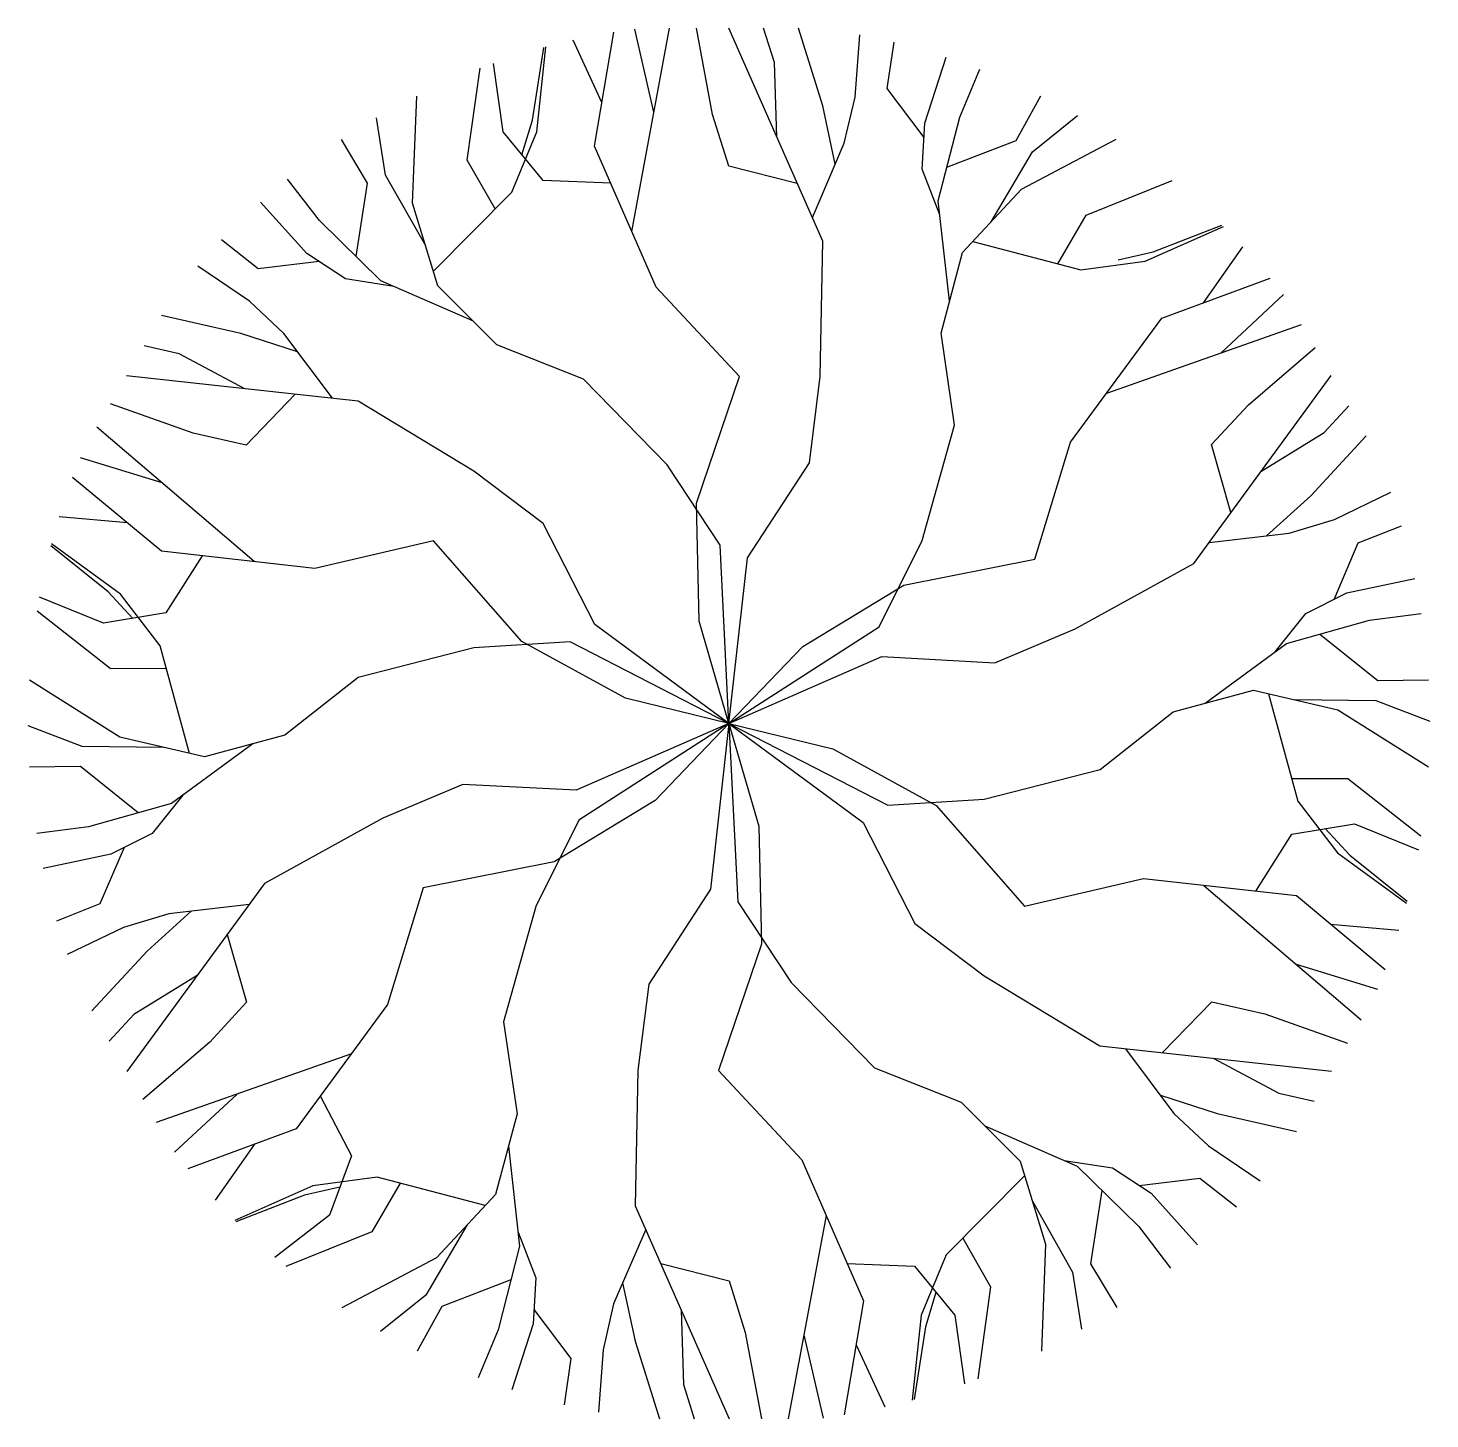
# Model space of a CAD drawing. Extents: x 371.71 to 372.91, y 85.3 to 86.49.
import ezdxf

# ---------------------------------------------------------------- set-up
doc = ezdxf.new("R2010")
doc.units = 0
doc.header["$LTSCALE"] = 0.5
doc.layers.get('0').update_dxf_attribs({"linetype": 'CONTINUOUS'})

msp = doc.modelspace()

# ---------------------------------------------------------------- linework, layer by layer
for p, q in [((372.1919, 86.3923), (372.2086, 86.4898)), ((372.2239, 86.3193), (372.2563, 86.4933)), ((372.2429, 86.4213), (372.2265, 86.4925)), ((372.2931, 86.4194), (372.2793, 86.4933)), ((372.3874, 86.311), (372.3069, 86.4933)), ((372.346, 86.4638), (372.3368, 86.4933)), ((372.3874, 86.4268), (372.3667, 86.4933)), ((372.415, 86.4342), (372.419, 86.4875)), ((372.139, 86.4144), (372.1487, 86.4767)), ((372.1426, 86.4044), (372.1503, 86.4771)), ((372.1983, 86.4297), (372.1736, 86.4829)), ((372.4426, 86.4416), (372.4484, 86.4811)), ((372.1137, 86.4046), (372.1056, 86.4631)), ((372.348, 86.4001), (372.346, 86.4638)), ((372.4748, 86.412), (372.4931, 86.4684)), ((372.0831, 86.3802), (372.0942, 86.4589)), ((372.5047, 86.4169), (372.5219, 86.4582)), ((372.4741, 86.3996), (372.4426, 86.4416)), ((372.0363, 86.3435), (372.0398, 86.4351)), ((372.3981, 86.3769), (372.3874, 86.4268)), ((372.4058, 86.3948), (372.415, 86.4342)), ((372.553, 86.3972), (372.5741, 86.4353)), ((372.0132, 86.3675), (372.0054, 86.4166)), ((372.1299, 86.3849), (372.139, 86.4144)), ((372.3069, 86.375), (372.2931, 86.4194)), ((372.4725, 86.3726), (372.4748, 86.412)), ((372.4863, 86.3454), (372.5047, 86.4169)), ((372.5668, 86.3874), (372.6054, 86.4186)), ((372.1482, 86.3627), (372.1137, 86.4046)), ((372.1213, 86.3529), (372.1426, 86.4044)), ((371.9977, 86.3605), (371.9753, 86.3979)), ((372.2448, 86.2715), (372.1919, 86.3923)), ((372.3785, 86.3312), (372.4058, 86.3948)), ((372.4937, 86.3743), (372.553, 86.3972)), ((372.5576, 86.3553), (372.6386, 86.3981)), ((372.107, 86.3385), (372.0831, 86.3802)), ((372.5314, 86.3273), (372.5668, 86.3874)), ((371.9565, 86.3285), (371.9293, 86.3641)), ((372.0475, 86.3068), (372.0132, 86.3675)), ((372.3656, 86.3603), (372.3069, 86.375)), ((372.4876, 86.3335), (372.4725, 86.3726)), ((371.9879, 86.2977), (371.9977, 86.3605)), ((372.0541, 86.2851), (372.1213, 86.3529)), ((372.2059, 86.3604), (372.1482, 86.3627)), ((372.507, 86.3011), (372.5576, 86.3553)), ((372.6128, 86.3331), (372.6865, 86.3628)), ((371.9458, 86.3002), (371.9061, 86.3443)), ((372.0579, 86.2726), (372.0363, 86.3435)), ((372.4959, 86.2597), (372.4863, 86.3454)), ((372.0092, 86.2769), (371.9565, 86.3285)), ((372.5885, 86.2915), (372.6128, 86.3331)), ((372.6634, 86.2937), (372.7303, 86.3234)), ((372.6703, 86.3018), (372.7291, 86.3245)), ((371.9041, 86.2871), (371.8727, 86.3119)), ((372.3851, 86.1951), (372.3874, 86.311)), ((372.5159, 86.3106), (372.6082, 86.2863)), ((372.7132, 86.2581), (372.747, 86.3061)), ((371.9562, 86.2934), (371.9041, 86.2871)), ((371.9788, 86.2785), (371.9458, 86.3002)), ((372.4886, 86.2321), (372.507, 86.3011)), ((372.6082, 86.2863), (372.6634, 86.2937)), ((372.6402, 86.2949), (372.6703, 86.3018)), ((371.8967, 86.2595), (371.8525, 86.2896)), ((372.0202, 86.2721), (371.9788, 86.2785)), ((372.0883, 86.2424), (372.0092, 86.2769)), ((372.1085, 86.2222), (372.0579, 86.2726)), ((372.3161, 86.1951), (372.2448, 86.2715)), ((372.6776, 86.2449), (372.7704, 86.2792)), ((371.9262, 86.2318), (371.8967, 86.2595)), ((372.7283, 86.2153), (372.7817, 86.2651)), ((371.8893, 86.2319), (371.8213, 86.2473)), ((372.5995, 86.1387), (372.6776, 86.2449)), ((371.9379, 86.2162), (371.8893, 86.2319)), ((371.9676, 86.1764), (371.9262, 86.2318)), ((372.5001, 86.1533), (372.4886, 86.2321)), ((372.6304, 86.1807), (372.7973, 86.2396)), ((371.8366, 86.2145), (371.8064, 86.2214)), ((372.1825, 86.1927), (372.1085, 86.2222)), ((372.7517, 86.1708), (372.8088, 86.2198)), ((371.8927, 86.1845), (371.8366, 86.2145)), ((372.7049, 86.035), (372.8226, 86.1959)), ((371.9896, 86.174), (371.7914, 86.1955)), ((372.2541, 86.1195), (372.1825, 86.1927)), ((372.2793, 86.0867), (372.3161, 86.1951)), ((372.3759, 86.1212), (372.3851, 86.1951)), ((371.8486, 86.1465), (371.7776, 86.1716)), ((371.9359, 86.1798), (371.8939, 86.1363)), ((372.0888, 86.1141), (371.9896, 86.174)), ((372.7201, 86.1367), (372.7517, 86.1708)), ((372.8165, 86.1472), (372.8376, 86.1699)), ((371.9007, 86.0366), (371.7661, 86.1517)), ((372.4725, 86.0547), (372.5001, 86.1533)), ((371.8939, 86.1363), (371.8486, 86.1465)), ((372.5689, 86.0388), (372.5995, 86.1387)), ((372.7368, 86.0785), (372.7201, 86.1367)), ((372.7624, 86.1136), (372.8165, 86.1472)), ((372.8052, 86.0929), (372.8525, 86.1441)), ((371.8218, 86.1041), (371.7519, 86.1255)), ((372.1482, 86.0691), (372.0888, 86.1141)), ((372.2997, 86.0507), (372.2541, 86.1195)), ((372.323, 86.0399), (372.3759, 86.1212)), ((371.8215, 86.0454), (371.7453, 86.1086)), ((372.7673, 86.0586), (372.8052, 86.0929)), ((372.8254, 86.0727), (372.8736, 86.0959)), ((372.2816, 85.9857), (372.2793, 86.0867)), ((371.7922, 86.0697), (371.7338, 86.0749)), ((372.1922, 85.9827), (372.1482, 86.0691)), ((372.7867, 86.0609), (372.8254, 86.0727)), ((372.8456, 86.0525), (372.8828, 86.0672)), ((371.7863, 86.0087), (371.7272, 86.0518)), ((372.0543, 86.0543), (371.9525, 86.0308)), ((372.1298, 85.9682), (372.0543, 86.0543)), ((372.4357, 85.9808), (372.4725, 86.0547)), ((372.718, 86.0528), (372.7867, 86.0609)), ((372.825, 86.0042), (372.8456, 86.0525)), ((371.7758, 86.0106), (371.7267, 86.0502)), ((371.9525, 86.0308), (371.8215, 86.0454)), ((371.8561, 86.0415), (371.8252, 85.9927)), ((372.3071, 85.898), (372.2997, 86.0507)), ((372.3071, 85.898), (372.323, 86.0399)), ((372.4567, 86.0165), (372.5689, 86.0388)), ((372.6035, 85.979), (372.7049, 86.035)), ((372.3704, 85.9639), (372.4567, 86.0165)), ((372.8361, 86.0098), (372.8941, 86.0222)), ((371.7717, 85.9838), (371.7169, 86.0061)), ((371.7968, 85.988), (371.7758, 86.0106)), ((371.8203, 85.9645), (371.7863, 86.0087)), ((372.8008, 85.9921), (372.8361, 86.0098)), ((371.7775, 85.9451), (371.7149, 85.9941)), ((371.8252, 85.9927), (371.7717, 85.9838)), ((372.7746, 85.9594), (372.8008, 85.9921)), ((372.8553, 85.9864), (372.8997, 85.9921)), ((372.3071, 85.898), (372.1922, 85.9827)), ((372.3071, 85.898), (372.2816, 85.9857)), ((372.3071, 85.898), (372.4357, 85.9808)), ((372.7842, 85.9665), (372.8553, 85.9864)), ((372.1711, 85.9679), (372.0887, 85.9628)), ((372.2184, 85.9198), (372.1298, 85.9682)), ((372.3071, 85.898), (372.1711, 85.9679)), ((372.5348, 85.95), (372.6035, 85.979)), ((372.8129, 85.9745), (372.8624, 85.9347)), ((371.8454, 85.8724), (371.8203, 85.9645)), ((372.0887, 85.9628), (371.9896, 85.9374)), ((372.3071, 85.898), (372.3704, 85.9639)), ((372.7148, 85.9153), (372.7842, 85.9665)), ((371.8256, 85.9449), (371.7775, 85.9451)), ((372.3071, 85.898), (372.438, 85.9552)), ((372.438, 85.9552), (372.5348, 85.95)), ((371.7858, 85.8862), (371.7083, 85.935)), ((371.9896, 85.9374), (371.927, 85.8881)), ((372.8624, 85.9347), (372.906, 85.9354)), ((372.3071, 85.898), (372.2184, 85.9198)), ((372.6872, 85.9079), (372.7562, 85.9265)), ((372.7562, 85.9265), (372.8284, 85.9098)), ((372.7688, 85.9235), (372.794, 85.8314)), ((372.6247, 85.8585), (372.6872, 85.9079)), ((372.791, 85.9184), (372.8608, 85.9178)), ((372.8284, 85.9098), (372.906, 85.8609)), ((372.8608, 85.9178), (372.9071, 85.9)), ((371.7535, 85.8782), (371.7071, 85.896)), ((372.3071, 85.898), (372.1763, 85.8408)), ((372.3071, 85.898), (372.1786, 85.8152)), ((372.3071, 85.898), (372.2439, 85.832)), ((372.3071, 85.898), (372.2913, 85.7561)), ((372.3071, 85.898), (372.3326, 85.8102)), ((372.3071, 85.898), (372.3959, 85.8762)), ((372.3071, 85.898), (372.4221, 85.8133)), ((372.3071, 85.898), (372.3146, 85.7452)), ((372.3071, 85.898), (372.4431, 85.828)), ((371.8581, 85.8695), (371.7858, 85.8862)), ((371.927, 85.8881), (371.8581, 85.8695)), ((371.8232, 85.8775), (371.7535, 85.8782)), ((371.8995, 85.8806), (371.83, 85.8294)), ((372.3959, 85.8762), (372.4845, 85.8277)), ((371.7519, 85.8613), (371.7083, 85.8605)), ((371.8013, 85.8214), (371.7519, 85.8613)), ((372.5255, 85.8331), (372.6247, 85.8585)), ((372.7886, 85.851), (372.8368, 85.8509)), ((372.8368, 85.8509), (372.8994, 85.8019)), ((371.8397, 85.8365), (371.8134, 85.8039)), ((372.0794, 85.8459), (372.0108, 85.817)), ((372.1763, 85.8408), (372.0794, 85.8459)), ((371.83, 85.8294), (371.7589, 85.8096)), ((372.2439, 85.832), (372.1576, 85.7795)), ((372.4431, 85.828), (372.5255, 85.8331)), ((372.4845, 85.8277), (372.56, 85.7416)), ((372.794, 85.8314), (372.828, 85.7873)), ((372.0108, 85.817), (371.9094, 85.761)), ((372.1786, 85.8152), (372.1418, 85.7413)), ((372.4221, 85.8133), (372.4661, 85.7268)), ((372.789, 85.8032), (372.8426, 85.8122)), ((372.8426, 85.8122), (372.8973, 85.7899)), ((371.7589, 85.8096), (371.7146, 85.8039)), ((371.8134, 85.8039), (371.7781, 85.7862)), ((372.3326, 85.8102), (372.335, 85.7092)), ((372.7582, 85.7544), (372.789, 85.8032)), ((372.8175, 85.808), (372.8385, 85.7854)), ((371.7893, 85.7918), (371.7686, 85.7435)), ((371.7781, 85.7862), (371.7201, 85.7738)), ((372.1576, 85.7795), (372.0453, 85.7572)), ((372.828, 85.7873), (372.8871, 85.7442)), ((372.8385, 85.7854), (372.8875, 85.7458)), ((372.56, 85.7416), (372.6618, 85.7652)), ((372.6618, 85.7652), (372.7928, 85.7506)), ((371.9094, 85.761), (371.7917, 85.6001)), ((372.0453, 85.7572), (372.0148, 85.6573)), ((372.2913, 85.7561), (372.2384, 85.6747)), ((372.7136, 85.7594), (372.8481, 85.6443)), ((371.7686, 85.7435), (371.7315, 85.7287)), ((371.8963, 85.7431), (371.8276, 85.7351)), ((372.1418, 85.7413), (372.1142, 85.6427)), ((372.3146, 85.7452), (372.3602, 85.6764)), ((372.7928, 85.7506), (372.8689, 85.6874)), ((371.8276, 85.7351), (371.7888, 85.7233)), ((371.8469, 85.7373), (371.809, 85.7031)), ((371.7888, 85.7233), (371.7407, 85.7001)), ((371.8775, 85.7174), (371.8941, 85.6593)), ((372.4661, 85.7268), (372.5255, 85.6819)), ((372.822, 85.7263), (372.8805, 85.7211)), ((372.335, 85.7092), (372.2982, 85.6008)), ((371.809, 85.7031), (371.7617, 85.6519)), ((372.7925, 85.6919), (372.8623, 85.6705)), ((371.8518, 85.6823), (371.7977, 85.6488)), ((372.5255, 85.6819), (372.6246, 85.622)), ((372.2384, 85.6747), (372.2291, 85.6008)), ((372.3602, 85.6764), (372.4317, 85.6032)), ((371.8941, 85.6593), (371.8626, 85.6252)), ((372.0148, 85.6573), (371.9367, 85.5511)), ((372.6783, 85.6162), (372.7204, 85.6597)), ((372.7204, 85.6597), (372.7657, 85.6494)), ((371.7977, 85.6488), (371.7767, 85.626)), ((372.7657, 85.6494), (372.8366, 85.6244)), ((372.1142, 85.6427), (372.1257, 85.5638)), ((371.8626, 85.6252), (371.8055, 85.5762)), ((372.6246, 85.622), (372.8228, 85.6005)), ((372.6466, 85.6196), (372.688, 85.5641)), ((371.9839, 85.6153), (371.8169, 85.5563)), ((372.7215, 85.6115), (372.7777, 85.5814)), ((372.2291, 85.6008), (372.2269, 85.485)), ((372.2982, 85.6008), (372.3694, 85.5244)), ((372.4317, 85.6032), (372.5058, 85.5738)), ((371.886, 85.5807), (371.8325, 85.5309)), ((371.9573, 85.5792), (371.9841, 85.528)), ((372.5058, 85.5738), (372.5563, 85.5233)), ((372.6764, 85.5798), (372.7249, 85.5641)), ((372.7777, 85.5814), (372.8079, 85.5746)), ((372.1257, 85.5638), (372.1073, 85.4949)), ((372.688, 85.5641), (372.7176, 85.5365)), ((372.7249, 85.5641), (372.7929, 85.5487)), ((371.9367, 85.5511), (371.8438, 85.5167)), ((372.526, 85.5536), (372.6051, 85.5191)), ((371.901, 85.5379), (371.8673, 85.4899)), ((372.1183, 85.5363), (372.1279, 85.4505)), ((372.7176, 85.5365), (372.7617, 85.5064)), ((371.9841, 85.528), (371.9651, 85.4772)), ((372.3694, 85.5244), (372.4223, 85.4037)), ((372.5941, 85.5239), (372.6355, 85.5175)), ((372.5563, 85.5233), (372.578, 85.4524)), ((372.6051, 85.5191), (372.6578, 85.4674)), ((372.6355, 85.5175), (372.6685, 85.4958)), ((371.9509, 85.5023), (371.884, 85.4726)), ((371.974, 85.501), (371.9439, 85.4942)), ((372.0061, 85.5096), (371.9509, 85.5023)), ((372.0257, 85.5044), (372.0015, 85.4628)), ((372.0984, 85.4853), (372.0061, 85.5096)), ((372.5601, 85.5109), (372.4929, 85.4431)), ((372.6581, 85.5026), (372.7102, 85.5089)), ((372.7102, 85.5089), (372.7415, 85.4841)), ((371.9439, 85.4942), (371.8851, 85.4715)), ((372.1073, 85.4949), (372.0567, 85.4406)), ((372.5668, 85.4891), (372.6011, 85.4284)), ((372.6263, 85.4982), (372.6165, 85.4355)), ((372.6685, 85.4958), (372.7082, 85.4517)), ((371.9651, 85.4772), (371.9184, 85.4409)), ((372.2269, 85.485), (372.3074, 85.3026)), ((372.3903, 85.4767), (372.3579, 85.3026)), ((372.0829, 85.4687), (372.0475, 85.4086)), ((372.2358, 85.4648), (372.2084, 85.4012)), ((372.6578, 85.4674), (372.6849, 85.4318)), ((372.0015, 85.4628), (371.9278, 85.4331)), ((372.1266, 85.4624), (372.1418, 85.4234)), ((372.5072, 85.4575), (372.5311, 85.4157)), ((372.578, 85.4524), (372.5745, 85.3608)), ((372.0567, 85.4406), (371.9756, 85.3979)), ((372.1279, 85.4505), (372.1096, 85.379)), ((372.4929, 85.4431), (372.4717, 85.3916)), ((372.2487, 85.4356), (372.3074, 85.4209)), ((372.4083, 85.4356), (372.466, 85.4333)), ((372.466, 85.4333), (372.5005, 85.3914)), ((372.6011, 85.4284), (372.6088, 85.3794)), ((372.6165, 85.4355), (372.639, 85.3981)), ((372.1205, 85.4217), (372.0613, 85.3988)), ((372.1418, 85.4234), (372.1395, 85.384)), ((372.2161, 85.4191), (372.2269, 85.3692)), ((372.3074, 85.4209), (372.3211, 85.3766)), ((372.5311, 85.4157), (372.52, 85.337)), ((372.0475, 85.4086), (372.0088, 85.3774)), ((372.4223, 85.4037), (372.4056, 85.3061)), ((372.4843, 85.411), (372.4753, 85.3815)), ((372.0613, 85.3988), (372.0402, 85.3607)), ((372.1402, 85.3964), (372.1717, 85.3544)), ((372.2084, 85.4012), (372.1993, 85.3618)), ((372.2662, 85.3958), (372.2682, 85.3322)), ((372.4717, 85.3916), (372.4639, 85.3188)), ((372.1395, 85.384), (372.1212, 85.3275)), ((372.4753, 85.3815), (372.4655, 85.3193)), ((372.5005, 85.3914), (372.5086, 85.3328)), ((372.1096, 85.379), (372.0923, 85.3377)), ((372.2269, 85.3692), (372.2476, 85.3026)), ((372.3211, 85.3766), (372.335, 85.3026)), ((372.3713, 85.3746), (372.3877, 85.3034)), ((372.1993, 85.3618), (372.1953, 85.3085)), ((372.4159, 85.3662), (372.4406, 85.313)), ((372.1717, 85.3544), (372.1659, 85.3148)), ((372.2682, 85.3322), (372.2774, 85.3026))]:
    msp.add_line(p, q)

doc.saveas('drawing.dxf')
